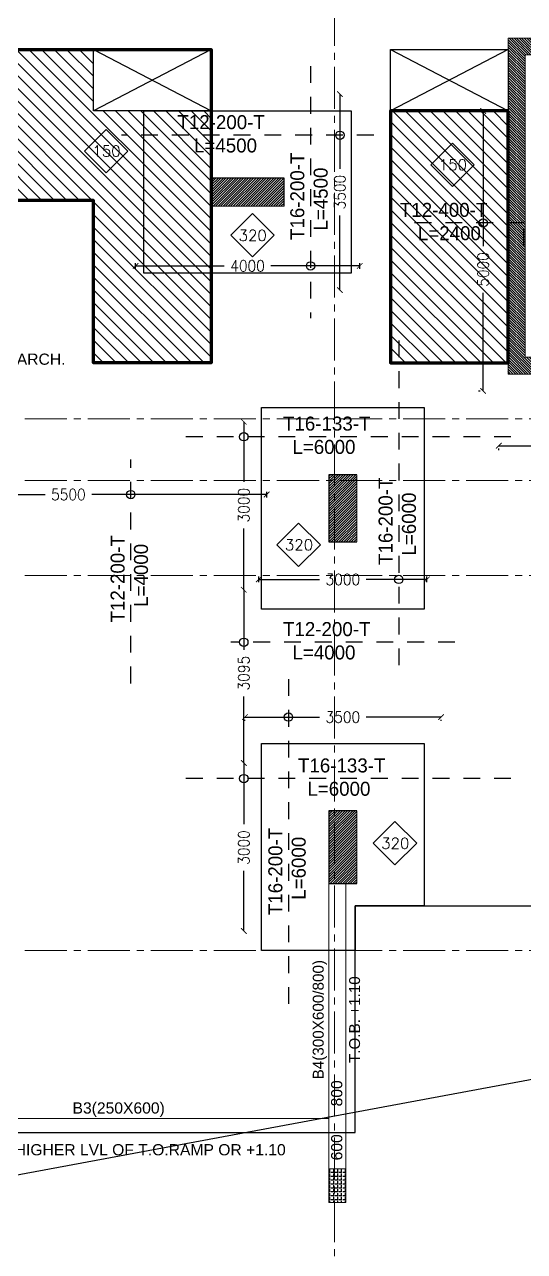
# Model space of a CAD drawing. Header units: millimetres. Extents: x -967280 to 3852, y 2833 to 1955156.
# Drawn here: x -718759 to -709839, y 581864 to 603781 of the extents above; entities that cross this region are included whole.
import ezdxf
from ezdxf import colors
from ezdxf.entities.mleader import LeaderData, LeaderLine
from ezdxf.enums import TextEntityAlignment as Align
from ezdxf.math import Vec2, Vec3

# ---------------------------------------------------------------- set-up
doc = ezdxf.new("R2010")
doc.units = ezdxf.units.MM
doc.header["$LTSCALE"] = 1000
doc.header["$PDMODE"] = 35
doc.header["$PDSIZE"] = 25
for name, pattern in [('$0$DASHED2', [0.375, 0.25, -0.125]), ('B05-FIRST FLOOR PLAN$0$DLINE', [0.55, 0.3, -0.25]), ('Columns_Structural070816$0$CENTER2', [1.125, 0.75, -0.125, 0.125, -0.125]), ('HRZN_Line-Ptrn-Sold', [9144001.0, 9144000.0, -1])]:
    doc.linetypes.add(name, pattern=pattern)
for name, color, linetype in [('B05-FIRST FLOOR PLAN$0$STR_ROOF RFT$0$S-SYMB', 30, 'Continuous'), ('S - BATH Hach', 1, 'Continuous'), ('S - col hach', 1, 'Continuous'), ('S - dot', 1, 'Continuous'), ('S -Beams', 2, 'Continuous'), ('S-OPENING', 4, 'Continuous'), ('S-TEXT', 2, 'Continuous'), ('SLAB', 210, 'Continuous')]:
    doc.layers.add(name, color=color, linetype=linetype)
for name, color, linetype, lineweight in [('BEAMS', 3, 'HRZN_Line-Ptrn-Sold', 18), ('S - column', 6, 'Continuous', 60), ('ST-000-AXIS', 9, 'Columns_Structural070816$0$CENTER2', 9), ('ST-203-SLAB-TXT', 7, 'Continuous', 30), ('ST-206-SLAB-DIM', 1, 'Continuous', 20), ('ST-RFT-BOT', 2, '$0$DASHED2', 30), ('ST-RFT-TOP', 5, '$0$DASHED2', 30)]:
    doc.layers.add(name, color=color, linetype=linetype, lineweight=lineweight)
doc.styles.add('Arial_3', font='arial.ttf', dxfattribs={"height": 7999.15942})
doc.styles.add('B05-FIRST FLOOR PLAN$0$XS-Roof RFT$0$T25-100', font='STENCIL.shx', dxfattribs={"height": 250})
doc.styles.add('ROMANC', font='romanc.shx')
doc.styles.add('TUNELNO', font='romans.shx', dxfattribs={"width": 0.9})
doc.styles.add('TXT DIM 25', font='arial.ttf')
doc.dimstyles.new('Copy(2) of DSEC', dxfattribs={"dimtxt": 200, "dimasz": 100, "dimexe": 50, "dimexo": 80, "dimgap": 100, "dimtad": 1, "dimdec": 0, "dimrnd": 5, "dimzin": 0, "dimdsep": 46, "dimtxsty": 'TUNELNO', "dimblk": 'ARCHTICK', "dimcen": 0.09, "dimclrd": 1, "dimclre": 1, "dimclrt": 3, "dimadec": 0, "dimazin": 0, "dimtfac": 0.78125, "dimtdec": 0, "dimtix": 1, "dimtmove": 2, "dimatfit": 3, "dimldrblk": 'ARCHTICK', "dimfxl": 1, "dimtolj": 1, "dimtzin": 0, "dimarcsym": 0})
pattern_1 = [(135, (-644280.77, -513896.66), (-112.253202, -112.253202), [])]

# ---------------------------------------------------------------- blocks, each defined once
blk = doc.blocks.new('FROM FOUNDATION TO UPPER LOWER BASEMENT_COLUMNS(new2)')
at = {"layer": 'S - col hach'}
h = blk.add_hatch(dxfattribs=at)
h.set_pattern_fill('ANSI31', color=256, scale=10, angle=-90)
h.set_pattern_definition([(315, (-770003.16, 861038.448), (22.4506403, 22.4506403), [])])
h.paths.add_polyline_path([(450199, 621040), (447899, 621040), (447899, 626440), (450199, 626440), (450199, 626740), (447599, 626740), (447599, 620740), (450199, 620740)])
h = blk.add_hatch(dxfattribs=at)
h.set_pattern_fill('ANSI31', color=256, scale=10)
h.set_pattern_definition([(45, (172750.148, -603312.31), (-22.4506403, 22.4506403), [])])
h.paths.add_polyline_path([(443599, 623740), (443599, 624240), (442299, 624240), (442299, 623740)])
h = blk.add_hatch(dxfattribs=at)
h.set_pattern_fill('ANSI31', color=256, scale=10)
h.set_pattern_definition([(45, (-119733.897, -851549.915), (-22.4506403, 22.4506403), [])])
h.paths.add_polyline_path([(444899, 618940), (444399, 618940), (444399, 617740), (444899, 617740)])
h = blk.add_hatch(dxfattribs=at)
h.set_pattern_fill('ANSI31', color=256, scale=10)
h.set_pattern_definition([(45, (193250.144, -596912.31), (-22.4506403, 22.4506403), [])])
h.paths.add_polyline_path([(444899, 611640), (444899, 612940), (444399, 612940), (444399, 611640)])
at = {"layer": 'S - column', "lineweight": 15}
for points in [[(450199, 621040), (447899, 621040), (447899, 626440), (450199, 626440), (450199, 626740), (447599, 626740), (447599, 620740), (450199, 620740)], [(442299, 623740), (443599, 623740), (443599, 624240), (442299, 624240)], [(444399, 617740), (444399, 618940), (444899, 618940), (444899, 617740)], [(444399, 611640), (444399, 612940), (444899, 612940), (444899, 611640)]]:
    blk.add_lwpolyline(points, close=True, dxfattribs=at)
at = {"layer": 'ST-RFT-BOT', "color": 7, "linetype": 'Continuous', "ltscale": 30}
for points in [[(443599, 623740), (443599, 624240), (442299, 624240), (442299, 623740)], [(444899, 618940), (444399, 618940), (444399, 617740), (444899, 617740)], [(444899, 612940), (444399, 612940), (444399, 611640), (444899, 611640)]]:
    blk.add_lwpolyline(points, dxfattribs=at)
blk = doc.blocks.new('str col up n')
at = {"layer": 'S - col hach', "true_color": 0xcd6928}
h = blk.add_hatch(dxfattribs=at)
h.set_pattern_fill('ANGLE', color=32, scale=10, angle=90)
h.set_pattern_definition([(90, (-425598.88, -541239.72), (-69.85, 4e-15), [50.8, -19.05]), (180, (-425598.88, -541239.72), (-9e-15, -69.85), [50.8, -19.05])])
h.paths.add_polyline_path([(19000, -34800), (18700, -34800), (18700, -35400), (19000, -35400)])
at = {"layer": 'S - column', "lineweight": 15}
blk.add_lwpolyline([(19000, -34800), (18700, -34800), (18700, -35400), (19000, -35400)], close=True, dxfattribs=at)
blk = doc.blocks.new('_ArchTick')
at = {"color": 0, "linetype": 'ByBlock', "const_width": 0.15}
blk.add_lwpolyline([(-0.5, -0.5), (0.5, 0.5)], dxfattribs=at)
blk = doc.blocks.new('*D615')
at = {"layer": 'Defpoints', "color": 0, "transparency": 16777216}
for p in [(-719941, 595515), (-714439, 595515), (-714439, 595385)]:
    blk.add_point(p, dxfattribs=at)
at = {"layer": 'ST-206-SLAB-DIM', "color": 1, "lineweight": -2, "transparency": 16777216}
for p, q in [((-719941, 595435), (-719941, 595335)), ((-719941, 595385), (-718394, 595385)), ((-714439, 595385), (-717560, 595385)), ((-714439, 595435), (-714439, 595335))]:
    blk.add_line(p, q, dxfattribs=at)
at = {"layer": 'ST-206-SLAB-DIM', "color": 1, "lineweight": -2, "transparency": 16777216, "xscale": 100, "yscale": 100, "zscale": 100, "rotation": 180}
blk.add_blockref('_ArchTick', (-719941, 595385), dxfattribs=at)
at = {"layer": 'ST-206-SLAB-DIM', "color": 1, "lineweight": -2, "transparency": 16777216, "xscale": 100, "yscale": 100, "zscale": 100}
blk.add_blockref('_ArchTick', (-714439, 595385), dxfattribs=at)
at = {"layer": 'ST-206-SLAB-DIM', "color": 3, "transparency": 16777216, "insert": (-717977, 595385), "char_height": 200, "attachment_point": 5, "style": 'TUNELNO'}
blk.add_mtext('\\A1;5500', dxfattribs=at)
blk = doc.blocks.new('*D578')
at = {"layer": 'Defpoints', "color": 0, "transparency": 16777216}
for p in [(-714847, 590590), (-714817, 590590), (-714817, 587589)]:
    blk.add_point(p, dxfattribs=at)
at = {"layer": 'ST-206-SLAB-DIM', "color": 1, "lineweight": -2, "transparency": 16777216}
for p, q in [((-714847, 590590), (-714847, 589496)), ((-714847, 587589), (-714847, 588662))]:
    blk.add_line(p, q, dxfattribs=at)
at = {"layer": 'ST-206-SLAB-DIM', "color": 1, "lineweight": -2, "transparency": 16777216, "xscale": 100, "yscale": 100, "zscale": 100}
for p, rotation in [((-714847, 590590), 90), ((-714847, 587589), 270)]:
    blk.add_blockref('_ArchTick', p, dxfattribs=dict(at, rotation=rotation))
at = {"layer": 'ST-206-SLAB-DIM', "color": 3, "transparency": 16777216, "insert": (-714847, 589079), "char_height": 200, "attachment_point": 5, "rotation": 90, "style": 'TUNELNO'}
blk.add_mtext('\\A1;3000', dxfattribs=at)
blk = doc.blocks.new('*D579')
at = {"layer": 'Defpoints', "color": 0, "transparency": 16777216}
for p in [(-714827, 591425), (-711326, 591425), (-711326, 591409)]:
    blk.add_point(p, dxfattribs=at)
at = {"layer": 'ST-206-SLAB-DIM', "color": 1, "lineweight": -2, "transparency": 16777216}
for p, q in [((-714827, 591409), (-713496, 591409)), ((-714827, 591345), (-714827, 591359)), ((-711326, 591409), (-712662, 591409)), ((-711326, 591345), (-711326, 591359))]:
    blk.add_line(p, q, dxfattribs=at)
at = {"layer": 'ST-206-SLAB-DIM', "color": 1, "lineweight": -2, "transparency": 16777216, "xscale": 100, "yscale": 100, "zscale": 100, "rotation": 180}
blk.add_blockref('_ArchTick', (-714827, 591409), dxfattribs=at)
at = {"layer": 'ST-206-SLAB-DIM', "color": 1, "lineweight": -2, "transparency": 16777216, "xscale": 100, "yscale": 100, "zscale": 100}
blk.add_blockref('_ArchTick', (-711326, 591409), dxfattribs=at)
at = {"layer": 'ST-206-SLAB-DIM', "color": 3, "transparency": 16777216, "insert": (-713079, 591409), "char_height": 200, "attachment_point": 5, "style": 'TUNELNO'}
blk.add_mtext('\\A1;3500', dxfattribs=at)
blk = doc.blocks.new('*D635')
at = {"layer": 'Defpoints', "color": 0, "transparency": 16777216}
for p in [(-714817, 596685), (-714847, 593684), (-714817, 593684)]:
    blk.add_point(p, dxfattribs=at)
at = {"layer": 'ST-206-SLAB-DIM', "color": 1, "lineweight": -2, "transparency": 16777216}
for p, q in [((-714847, 596685), (-714847, 595613)), ((-714847, 593684), (-714847, 594778))]:
    blk.add_line(p, q, dxfattribs=at)
at = {"layer": 'ST-206-SLAB-DIM', "color": 1, "lineweight": -2, "transparency": 16777216, "xscale": 100, "yscale": 100, "zscale": 100}
for p, rotation in [((-714847, 596685), 90), ((-714847, 593684), 270)]:
    blk.add_blockref('_ArchTick', p, dxfattribs=dict(at, rotation=rotation))
at = {"layer": 'ST-206-SLAB-DIM', "color": 3, "transparency": 16777216, "insert": (-714847, 595195), "char_height": 200, "attachment_point": 5, "rotation": 90, "style": 'TUNELNO'}
blk.add_mtext('\\A1;3000', dxfattribs=at)
blk = doc.blocks.new('*D636')
at = {"layer": 'Defpoints', "color": 0, "transparency": 16777216}
for p in [(-714579, 593739), (-711579, 593869), (-711579, 593739)]:
    blk.add_point(p, dxfattribs=at)
at = {"layer": 'ST-206-SLAB-DIM', "color": 1, "lineweight": -2, "transparency": 16777216}
for p, q in [((-714579, 593819), (-714579, 593919)), ((-714579, 593869), (-713496, 593869)), ((-711579, 593869), (-712662, 593869)), ((-711579, 593819), (-711579, 593919))]:
    blk.add_line(p, q, dxfattribs=at)
at = {"layer": 'ST-206-SLAB-DIM', "color": 1, "lineweight": -2, "transparency": 16777216, "xscale": 100, "yscale": 100, "zscale": 100, "rotation": 180}
blk.add_blockref('_ArchTick', (-714579, 593869), dxfattribs=at)
at = {"layer": 'ST-206-SLAB-DIM', "color": 1, "lineweight": -2, "transparency": 16777216, "xscale": 100, "yscale": 100, "zscale": 100}
blk.add_blockref('_ArchTick', (-711579, 593869), dxfattribs=at)
at = {"layer": 'ST-206-SLAB-DIM', "color": 3, "transparency": 16777216, "insert": (-713079, 593869), "char_height": 200, "attachment_point": 5, "style": 'TUNELNO'}
blk.add_mtext('\\A1;3000', dxfattribs=at)
blk = doc.blocks.new('*D653')
at = {"layer": 'Defpoints', "color": 0, "transparency": 16777216}
for p in [(-714817, 593684), (-714847, 590590), (-714817, 590590)]:
    blk.add_point(p, dxfattribs=at)
at = {"layer": 'ST-206-SLAB-DIM', "color": 1, "lineweight": -2, "transparency": 16777216}
for p, q in [((-714847, 593684), (-714847, 592612)), ((-714847, 590590), (-714847, 591777))]:
    blk.add_line(p, q, dxfattribs=at)
at = {"layer": 'ST-206-SLAB-DIM', "color": 1, "lineweight": -2, "transparency": 16777216, "xscale": 100, "yscale": 100, "zscale": 100}
for p, rotation in [((-714847, 593684), 90), ((-714847, 590590), 270)]:
    blk.add_blockref('_ArchTick', p, dxfattribs=dict(at, rotation=rotation))
at = {"layer": 'ST-206-SLAB-DIM', "color": 3, "transparency": 16777216, "insert": (-714847, 592195), "char_height": 200, "attachment_point": 5, "rotation": 90, "style": 'TUNELNO'}
blk.add_mtext('\\A1;3095', dxfattribs=at)
blk = doc.blocks.new('*D654')
at = {"layer": 'Defpoints', "color": 0, "transparency": 16777216}
for p in [(-713102, 602538), (-713132, 599037), (-713102, 599037)]:
    blk.add_point(p, dxfattribs=at)
at = {"layer": 'ST-206-SLAB-DIM', "color": 1, "lineweight": -2, "transparency": 16777216}
for p, q in [((-713132, 602538), (-713132, 601205)), ((-713132, 599037), (-713132, 600370))]:
    blk.add_line(p, q, dxfattribs=at)
at = {"layer": 'ST-206-SLAB-DIM', "color": 1, "lineweight": -2, "transparency": 16777216, "xscale": 100, "yscale": 100, "zscale": 100}
for p, rotation in [((-713132, 602538), 90), ((-713132, 599037), 270)]:
    blk.add_blockref('_ArchTick', p, dxfattribs=dict(at, rotation=rotation))
at = {"layer": 'ST-206-SLAB-DIM', "color": 3, "transparency": 16777216, "insert": (-713132, 600787), "char_height": 200, "attachment_point": 5, "rotation": 90, "style": 'TUNELNO'}
blk.add_mtext('\\A1;3500', dxfattribs=at)
blk = doc.blocks.new('*D655')
at = {"layer": 'Defpoints', "color": 0, "transparency": 16777216}
for p in [(-712778, 599469), (-716779, 599339), (-712778, 599339)]:
    blk.add_point(p, dxfattribs=at)
at = {"layer": 'ST-206-SLAB-DIM', "color": 1, "lineweight": -2, "transparency": 16777216}
for p, q in [((-716779, 599419), (-716779, 599519)), ((-716779, 599469), (-715196, 599469)), ((-712778, 599469), (-714362, 599469)), ((-712778, 599419), (-712778, 599519))]:
    blk.add_line(p, q, dxfattribs=at)
at = {"layer": 'ST-206-SLAB-DIM', "color": 1, "lineweight": -2, "transparency": 16777216, "xscale": 100, "yscale": 100, "zscale": 100, "rotation": 180}
blk.add_blockref('_ArchTick', (-716779, 599469), dxfattribs=at)
at = {"layer": 'ST-206-SLAB-DIM', "color": 1, "lineweight": -2, "transparency": 16777216, "xscale": 100, "yscale": 100, "zscale": 100}
blk.add_blockref('_ArchTick', (-712778, 599469), dxfattribs=at)
at = {"layer": 'ST-206-SLAB-DIM', "color": 3, "transparency": 16777216, "insert": (-714779, 599469), "char_height": 200, "attachment_point": 5, "style": 'TUNELNO'}
blk.add_mtext('\\A1;4000', dxfattribs=at)
blk = doc.blocks.new('*D659')
at = {"layer": 'Defpoints', "color": 0, "transparency": 16777216}
for p in [(-710296, 596258), (-706796, 596258), (-706796, 596258)]:
    blk.add_point(p, dxfattribs=at)
at = {"layer": 'ST-206-SLAB-DIM', "color": 1, "lineweight": -2, "transparency": 16777216}
for p, q in [((-710296, 596258), (-708963, 596258)), ((-710296, 596178), (-710296, 596208)), ((-706796, 596258), (-708129, 596258)), ((-706796, 596338), (-706796, 596308))]:
    blk.add_line(p, q, dxfattribs=at)
at = {"layer": 'ST-206-SLAB-DIM', "color": 1, "lineweight": -2, "transparency": 16777216, "xscale": 100, "yscale": 100, "zscale": 100, "rotation": 180}
blk.add_blockref('_ArchTick', (-710296, 596258), dxfattribs=at)
at = {"layer": 'ST-206-SLAB-DIM', "color": 1, "lineweight": -2, "transparency": 16777216, "xscale": 100, "yscale": 100, "zscale": 100}
blk.add_blockref('_ArchTick', (-706796, 596258), dxfattribs=at)
at = {"layer": 'ST-206-SLAB-DIM', "color": 3, "transparency": 16777216, "insert": (-708546, 596258), "char_height": 200, "attachment_point": 5, "style": 'TUNELNO'}
blk.add_mtext('\\A1;3500', dxfattribs=at)
blk = doc.blocks.new('*D661')
at = {"layer": 'Defpoints', "color": 0, "transparency": 16777216}
for p in [(-710576, 602237), (-710576, 597237), (-710576, 597237)]:
    blk.add_point(p, dxfattribs=at)
at = {"layer": 'ST-206-SLAB-DIM', "color": 1, "lineweight": -2, "transparency": 16777216}
for p, q in [((-710656, 602237), (-710626, 602237)), ((-710576, 602237), (-710576, 599824)), ((-710576, 597237), (-710576, 598990)), ((-710656, 597237), (-710626, 597237))]:
    blk.add_line(p, q, dxfattribs=at)
at = {"layer": 'ST-206-SLAB-DIM', "color": 1, "lineweight": -2, "transparency": 16777216, "xscale": 100, "yscale": 100, "zscale": 100}
for p, rotation in [((-710576, 602237), 90), ((-710576, 597237), 270)]:
    blk.add_blockref('_ArchTick', p, dxfattribs=dict(at, rotation=rotation))
at = {"layer": 'ST-206-SLAB-DIM', "color": 3, "transparency": 16777216, "insert": (-710576, 599407), "char_height": 200, "attachment_point": 5, "rotation": 90, "style": 'TUNELNO'}
blk.add_mtext('\\A1;5000', dxfattribs=at)
blk = doc.blocks.new('AXES-00')
at = {"layer": 'ST-000-AXIS'}
for p, q in [((544498.9, 750979.6), (544498.9, 695813.8)), ((575723.2, 719939.7), (505674.3, 719939.7)), ((575723.2, 718839.7), (505674.3, 718839.7)), ((575723.2, 717139.7), (505674.3, 717139.7)), ((575723.2, 710439.7), (505674.3, 710439.7))]:
    blk.add_line(p, q, dxfattribs=at)

msp = doc.modelspace()

# ---------------------------------------------------------------- hatches: boundary and pattern name
at = {"layer": 'S - BATH Hach'}
h = msp.add_hatch(dxfattribs=at)
h.set_pattern_fill('ANSI31', color=256, scale=50, angle=90)
h.set_pattern_definition(pattern_1)
h.paths.add_polyline_path([(-717528.7, 600637.4), (-717528.7, 597737.4), (-715428.7, 597737.4), (-715428.7, 602237.4), (-717528.7, 602237.4), (-717528.7, 603337.4), (-719528.7, 603337.4), (-719528.7, 600637.4)])
h = msp.add_hatch(dxfattribs=at)
h.set_pattern_fill('ANSI31', color=256, scale=50, angle=90)
h.set_pattern_definition(pattern_1)
h.paths.add_polyline_path([(-710128.7, 602237.4), (-712228.7, 602237.4), (-712228.7, 597737.4), (-710128.7, 597737.4)])

# ---------------------------------------------------------------- linework, layer by layer
at = {"layer": 'B05-FIRST FLOOR PLAN$0$STR_ROOF RFT$0$S-SYMB'}
for centre in [(-713131.5, 601802.9), (-710575.7, 600236.2), (-713654.7, 599469.1), (-714846.8, 596418.3), (-716864, 595384.6), (-712082.2, 593869.1), (-714846.8, 592746.9), (-714049.8, 591409.1), (-714846.7, 590311.6)]:
    msp.add_circle(centre, 75, dxfattribs=at)
at = {"layer": 'BEAMS', "color": 3, "ltscale": 30}
for p, q in [((-713328.7, 583337.4), (-713328.7, 588437.4)), ((-713028.7, 588437.4), (-713028.7, 583337.4))]:
    msp.add_line(p, q, dxfattribs=at)
at = {"layer": 'BEAMS'}
for p, q in [((-720728.7, 584237.4), (-713328.7, 584237.4)), ((-720728.7, 583987.4), (-713328.7, 583987.4))]:
    msp.add_line(p, q, dxfattribs=at)
at = {"layer": 'S - dot'}
for p, q in [((-715428.7, 603337.4), (-717528.7, 602237.4)), ((-717528.7, 603337.4), (-715428.7, 602237.4)), ((-710128.7, 603337.4), (-712228.7, 602237.4)), ((-712228.7, 603337.4), (-710128.7, 602237.4)), ((-746928.7, 578037.4), (-692993.7, 588037.4))]:
    msp.add_line(p, q, dxfattribs=at)
at = {"layer": 'S -Beams', "color": 4, "ltscale": 30}
msp.add_lwpolyline([(-712857.1, 583987.4), (-712857.1, 588037.4), (-692993.7, 588037.4), (-692993.7, 596837.4), (-695613.7, 596837.4), (-695613.7, 604237.4), (-692993.7, 604237.4), (-692993.7, 613037.4), (-713028.7, 613037.4), (-713028.7, 613837.4), (-716928.7, 613837.4), (-716928.7, 615037.4), (-721028.7, 615037.4), (-721028.7, 612537.4), (-730528.7, 612537.4), (-730528.7, 616237.4), (-736128.7, 616237.4), (-736128.7, 614237.4), (-740128.7, 614237.4), (-740128.7, 608237.4), (-740928.7, 608237.4), (-740928.7, 592837.4), (-740128.7, 592837.4), (-740128.7, 583987.4)], close=True, dxfattribs=at)
at = {"layer": 'S -Beams', "lineweight": 106, "ltscale": 30}
for points in [[(-719528.7, 603337.4), (-715428.7, 603337.4), (-715428.7, 597737.4), (-717528.7, 597737.4), (-717528.7, 600637.4), (-719528.7, 600637.4)], [(-710128.7, 602237.4), (-712228.7, 602237.4), (-712228.7, 597737.4), (-710128.7, 597737.4)]]:
    msp.add_lwpolyline(points, close=True, dxfattribs=at)
at = {"layer": 'S -Beams'}
for points in [[(-717528.7, 603337.4), (-715428.7, 603337.4), (-715428.7, 602237.4), (-717528.7, 602237.4)], [(-712228.7, 603337.4), (-710128.7, 603337.4), (-710128.7, 602237.4), (-712228.7, 602237.4)]]:
    msp.add_lwpolyline(points, close=True, dxfattribs=at)
at = {"layer": 'S-TEXT', "color": 7, "true_color": 0xffffff}
for points in [[(-717301.9, 601134.3), (-716914.7, 601521.5), (-717301.9, 601908.7), (-717689, 601521.5)], [(-711121.6, 600889.8), (-710734.5, 601276.9), (-711121.6, 601664.1), (-711508.8, 601276.9)], [(-714693.6, 599628.6), (-714306.5, 600015.7), (-714693.6, 600402.9), (-715080.8, 600015.7)], [(-713867.8, 594101.4), (-713480.6, 594488.6), (-713867.8, 594875.7), (-714254.9, 594488.6)], [(-712149, 588768.6), (-711761.8, 589155.8), (-712149, 589543), (-712536.1, 589155.8)]]:
    msp.add_lwpolyline(points, close=True, dxfattribs=at)
at = {"layer": 'SLAB', "color": 2, "linetype": 'Continuous', "ltscale": 30}
for points in [[(-716628.7, 599337.4), (-716628.7, 602237.3), (-712928.7, 602237.3), (-712928.7, 599337.4)], [(-714528.7, 596937.4), (-711628.7, 596937.4), (-711628.7, 593337.4), (-714528.7, 593337.4)], [(-714528.7, 590937.4), (-711628.8, 590937.4), (-711628.8, 588037.4), (-712857.1, 588037.4), (-712857.1, 587237.4), (-714528.7, 587237.4)]]:
    msp.add_lwpolyline(points, close=True, dxfattribs=at)
at = {"layer": 'ST-RFT-BOT', "color": 1, "linetype": 'Continuous', "ltscale": 30}
msp.add_line((-713328.7, 583987.4), (-713028.7, 583987.4), dxfattribs=at)
at = {"layer": 'ST-RFT-TOP', "linetype": 'B05-FIRST FLOOR PLAN$0$DLINE'}
for points in [[(-713654.7, 603037.4), (-713654.7, 598537.4)], [(-712528.7, 601802.9), (-717028.7, 601802.9)], [(-709848.7, 599836.2), (-709848.7, 600236.2), (-712048.7, 600236.2)], [(-712082.2, 598137.4), (-712082.2, 592137.4)], [(-710078.8, 596418.3), (-716078.8, 596418.3)], [(-716864, 592012.4), (-716864, 596012.4)], [(-711078.7, 592746.9), (-715078.7, 592746.9)], [(-714049.8, 592087.4), (-714049.8, 586087.4)], [(-710078.8, 590311.6), (-716078.8, 590311.6)]]:
    msp.add_lwpolyline(points, dxfattribs=at)

# ---------------------------------------------------------------- block references
at = {"layer": 'S - column'}
msp.add_blockref('FROM FOUNDATION TO UPPER LOWER BASEMENT_COLUMNS(new2)', (-1157727.6, -23202.4), dxfattribs=at)
at = {"layer": 'S -Beams'}
msp.add_blockref('AXES-00', (-1257727.6, -123202.4), dxfattribs=at)
at = {"layer": 'ST-RFT-BOT', "color": 3, "linetype": 'Continuous'}
msp.add_blockref('str col up n', (-732028.7, 618137.4), dxfattribs=at)

# ---------------------------------------------------------------- texts
at = {"layer": 'BEAMS', "color": 1, "style": 'Arial_3'}
for s, height, p in [('B4(300X600/800)', 194.734, (-713362.8, 586004.1)), ('T.O.B. +1.10', 194.734, (-712714.1, 586004.1)), ('800', 200.14, (-713028.9, 584688.1)), ('600', 200.14, (-713028.9, 583724.3))]:
    msp.add_text(s, height=height, rotation=90, dxfattribs=at).set_placement(p, align=Align.BOTTOM_CENTER)
at = {"layer": 'BEAMS', "style": 'Arial_3'}
for s, p in [('B3(250X600)', (-717079.8, 584267.1)), ('T.O.B. = HIGHER LVL OF T.O.RAMP OR +1.10', (-717079.8, 583521.1))]:
    msp.add_text(s, height=200, dxfattribs=at).set_placement(p, align=Align.BOTTOM_CENTER)
at = {"layer": 'S-TEXT', "color": 3, "char_height": 196, "attachment_point": 1, "style": 'ROMANC'}
for s, insert in [('150', (-717548.3, 601617.5)), ('150', (-711368.1, 601373)), ('320', (-714940.1, 600111.8)), ('320', (-714114.2, 594584.6)), ('320', (-712395.4, 589251.8))]:
    msp.add_mtext_dynamic_manual_height_columns(s, width=592857.868, gutter_width=980, heights=[-196], dxfattribs=dict(at, insert=insert))
at = {"layer": 'ST-203-SLAB-TXT', "style": 'B05-FIRST FLOOR PLAN$0$XS-Roof RFT$0$T25-100'}
for s, p in [('T12-200-T', (-716031.9, 601912.1)), ('L=4500', (-715735.6, 601495.5)), ('T12-400-T', (-712061.7, 600345.4)), ('L=2400', (-711740.4, 599928.8)), ('T16-133-T', (-714147, 596527.6)), ('L=6000', (-713978.9, 596110.9)), ('T12-200-T', (-714147, 592856.2)), ('L=4000', (-713978.9, 592439.5)), ('T16-133-T', (-713880, 590420.8)), ('L=6000', (-713711.9, 590004.1))]:
    msp.add_text(s, height=250, dxfattribs=at).set_placement(p)
for s, p in [('T16-200-T', (-713766.9, 599932.7)), ('L=4500', (-713350.2, 600100.8)), ('T16-200-T', (-712191.5, 594127.4)), ('L=6000', (-711774.8, 594295.5)), ('T12-200-T', (-716973.2, 593099.5)), ('L=4000', (-716556.6, 593378.9)), ('T16-200-T', (-714159, 587871.6)), ('L=6000', (-713742.4, 588146.6))]:
    msp.add_text(s, height=250, rotation=90, dxfattribs=at).set_placement(p)

# ---------------------------------------------------------------- dimensions: what is measured, and where the dimension line sits
at = {"layer": 'ST-206-SLAB-DIM'}
for base, p1, p2, angle, picture, middle, dimtype in [((-713131.6, 599036.9), (-713101.6, 602537.8), (-713101.6, 599036.9), 270, '*D654', (-713131.6, 600787.4), 161), ((-710575.9, 597237.4), (-710575.8, 602237.4), (-710575.9, 597237.4), 270, '*D661', (-710575.9, 599407), 160), ((-712778.2, 599469.1), (-716779.1, 599338.5), (-712778.2, 599338.5), 0, '*D655', (-714778.7, 599469.1), 161), ((-714846.8, 593684.4), (-714816.8, 596685.3), (-714816.8, 593684.4), 270, '*D635', (-714846.8, 595195.4), 161), ((-714438.7, 595384.6), (-719940.7, 595515.2), (-714438.7, 595515.2), 360, '*D615', (-717976.7, 595384.6), 161), ((-711578.7, 593869.1), (-714578.7, 593738.5), (-711578.7, 593738.5), 0, '*D636', (-713078.8, 593869.1), 161), ((-714846.8, 590590.3), (-714816.8, 593684.4), (-714816.8, 590590.3), 270, '*D653', (-714846.8, 592194.5), 161), ((-711325.8, 591409.1), (-714826.7, 591425.3), (-711325.8, 591425.3), 0, '*D579', (-713078.7, 591409.1), 161), ((-714846.8, 590590.3), (-714816.8, 587589.4), (-714816.8, 590590.3), 90, '*D578', (-714846.8, 589079.3), 161)]:
    dim = msp.add_linear_dim(base=base, p1=p1, p2=p2, angle=angle, dimstyle='Copy(2) of DSEC', dxfattribs=at)
    dim.commit()
    dim.dimension.update_dxf_attribs({"geometry": picture, "text_midpoint": middle, "dimtype": dimtype})
dim = msp.add_linear_dim(base=(-706796.2, 596258), p1=(-710296.2, 596258.1), p2=(-706796.2, 596258), dimstyle='Copy(2) of DSEC', dxfattribs=at)
dim.commit()
dim.dimension.update_dxf_attribs({"geometry": '*D659', "text_midpoint": (-708546.2, 596258), "dimtype": 160})

# ---------------------------------------------------------------- leaders
at = {"layer": 'S-OPENING', "color": 4, "ltscale": 30}
ml = msp.add_multileader_mtext('Standard', dxfattribs=at)
ml.set_content('OPENING AS PER ARCH.', color=4, style='TXT DIM 25')
ml.set_leader_properties()
ml.build(insert=Vec2(0, 0))
ml.multileader.update_dxf_attribs({"text_left_attachment_type": 6, "text_right_attachment_type": 6, "dogleg_length": 0.36, "arrow_head_size": 200, "scale": 50})
ctx = ml.context
ctx.base_point, ctx.scale, ctx.char_height, ctx.arrow_head_size, ctx.landing_gap_size, ctx.plane_origin = Vec3(-721366.7, 597662.8), 50, 200, 200, 0, Vec3(-722028.7, 595637.4)
ctx.left_attachment, ctx.right_attachment = 6, 6
notes = []
notes.append((ctx, [(0, (1, 1, 0), (-721384.7, 597662.8), (1, 0), 18, [(0, [(-722028.7, 595737.4)], 0, [])])]))
ctx.mtext.insert, ctx.mtext.flow_direction = Vec3(-721366.7, 597902.8), 5
for ctx, leaders in notes:
    for number, flags, end, landing, length, lines in leaders:
        leader = LeaderData()
        leader.index, (leader.has_last_leader_line, leader.has_dogleg_vector, leader.attachment_direction) = number, flags
        leader.last_leader_point, leader.dogleg_vector, leader.dogleg_length = Vec3(end), Vec3(landing), length
        for number, points, colour, breaks in lines:
            line = LeaderLine()
            line.index, line.vertices, line.color, line.breaks = number, Vec3.list(points), colors.encode_raw_color(colour), breaks
            leader.lines.append(line)
        ctx.leaders.append(leader)

doc.saveas('drawing.dxf')
